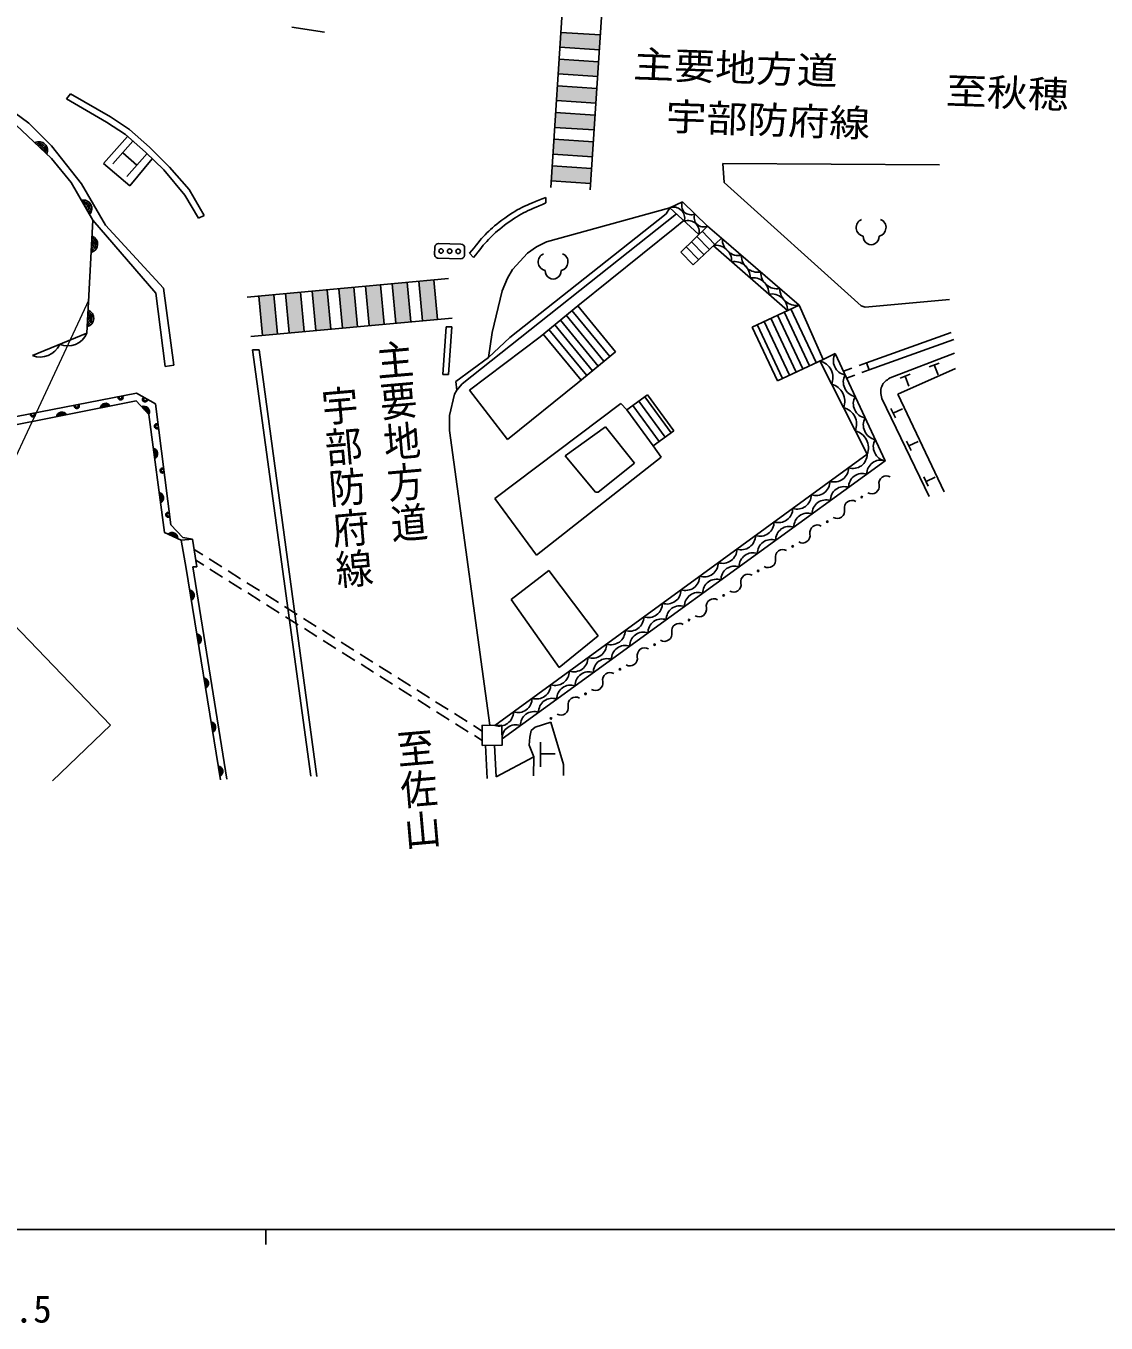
# Model space of a CAD drawing. Units: millimetres, scale not verified. Extents: x 40000 to 680000, y 20000 to 380000.
# Drawn here: x 351884 to 424486, y 198715 to 285916 of the extents above; entities that cross this region are included whole.
import ezdxf
from ezdxf.enums import TextEntityAlignment as Align

# ---------------------------------------------------------------- set-up
doc = ezdxf.new("R2010")
doc.units = ezdxf.units.MM
doc.header["$LTSCALE"] = 1000
for name, color, linetype, lineweight in [('M-BGD', 7, 'Continuous', 25), ('M-STR-HTXT', 7, 'Continuous', 13), ('M-STR-STRC', 7, 'Continuous', 25), ('M-TTL-BAND', 7, 'Continuous', 25)]:
    doc.layers.add(name, color=color, linetype=linetype, lineweight=lineweight)
doc.styles.add('@ＭＳ ゴシック', font='')
doc.styles.add('ＭＳ ゴシック', font='')
doc.styles.get('@ＭＳ ゴシック').set_extended_font_data('@MS Gothic')
doc.styles.get('ＭＳ ゴシック').set_extended_font_data('MS Gothic')

msp = doc.modelspace()

# ---------------------------------------------------------------- hatches: boundary and pattern name
at = {"layer": 'M-BGD'}
for points in [[(390433, 284312), (390498, 285310), (387844, 285485), (387778, 284487)], [(390314, 282516), (390380, 283514), (387726, 283689), (387660, 282691)], [(390196, 280720), (390262, 281717), (387607, 281892), (387542, 280895)], [(390077, 278924), (390143, 279921), (387489, 280096), (387423, 279099)], [(389959, 277127), (390025, 278125), (387370, 278300), (387305, 277302)], [(389840, 275331), (389906, 276329), (387252, 276504), (387186, 275506)], [(377750, 266025), (377506, 268674), (376511, 268583), (376754, 265934)], [(379543, 266190), (379299, 268839), (378303, 268748), (378547, 266099)], [(368788, 265200), (368544, 267849), (367548, 267757), (367792, 265109)], [(370581, 265365), (370337, 268014), (369341, 267922), (369585, 265274)], [(372373, 265530), (372129, 268179), (371133, 268087), (371377, 265439)], [(374165, 265695), (373922, 268344), (372926, 268252), (373170, 265604)], [(375958, 265860), (375714, 268509), (374718, 268418), (374962, 265769)]]:
    msp.add_hatch(color=256, dxfattribs=at).paths.add_polyline_path(points)

# ---------------------------------------------------------------- linework, layer by layer
for p, q in [((388028, 288279), (387157, 275065)), ((390683, 288104), (389811, 274890)), ((369752, 285840), (371945, 285500)), ((390498, 285310), (387844, 285485)), ((387778, 284487), (390433, 284312)), ((390380, 283514), (387726, 283689)), ((387660, 282691), (390314, 282516)), ((390262, 281717), (387607, 281892)), ((354884, 281349), (354616, 281008)), ((354616, 281008), (357306, 279454)), ((354884, 281349), (357574, 279795)), ((387542, 280895), (390196, 280720)), ((350716, 280388), (352070, 279372)), ((390143, 279921), (387489, 280096)), ((352070, 279372), (353594, 277848)), ((357306, 279454), (358576, 278608)), ((357574, 279795), (358844, 278949)), ((387423, 279099), (390077, 278924)), ((358576, 278608), (359931, 277422)), ((358844, 278949), (360198, 277763)), ((390025, 278125), (387370, 278300)), ((353594, 277848), (355626, 275308)), ((359931, 277422), (361154, 276238)), ((360198, 277763), (361525, 276429)), ((387305, 277302), (389959, 277127)), ((361525, 276429), (362846, 274927)), ((389906, 276329), (387252, 276504)), ((398806, 275393), (398722, 276663)), ((398722, 276663), (413284, 276578)), ((362569, 274546), (361154, 276238)), ((355626, 275308), (357235, 272514)), ((362846, 274927), (363863, 273184)), ((387186, 275506), (389840, 275331)), ((408035, 267095), (398806, 275393)), ((363483, 272983), (362569, 274546)), ((386833, 274020), (386830, 274383)), ((395166, 273699), (396008, 274099)), ((396008, 274099), (397689, 272459)), ((363863, 273184), (363483, 272983)), ((381196, 261846), (395605, 273291)), ((384413, 264979), (394912, 273276)), ((386868, 271413), (395166, 273699)), ((394912, 273276), (395166, 273699)), ((397107, 271892), (395166, 273699)), ((355987, 265252), (356388, 272857)), ((360622, 267942), (356388, 272857)), ((357235, 272514), (361130, 268281)), ((388971, 267098), (395504, 272345)), ((395504, 272345), (396095, 272835)), ((397689, 272459), (395898, 270714)), ((398168, 271250), (397330, 272110)), ((398645, 271648), (397689, 272459)), ((381125, 271256), (379626, 271295)), ((386191, 271075), (386868, 271413)), ((397452, 270553), (396614, 271412)), ((398645, 271648), (396736, 269855)), ((397810, 270901), (396972, 271761)), ((398645, 271648), (403853, 267137)), ((379369, 271051), (379357, 270552)), ((381356, 270500), (381369, 271000)), ((381963, 270341), (381709, 270635)), ((384582, 269551), (385598, 270651)), ((385598, 270651), (386191, 271075)), ((396736, 269855), (395898, 270714)), ((397094, 270204), (396256, 271063)), ((403065, 266788), (398071, 271156)), ((379600, 270295), (381100, 270256)), ((384244, 268958), (384582, 269551)), ((380295, 268931), (366759, 267685)), ((376511, 268583), (376754, 265934)), ((377750, 266025), (377506, 268674)), ((378303, 268748), (378547, 266099)), ((379543, 266190), (379299, 268839)), ((383905, 268111), (384244, 268958)), ((361249, 263025), (360622, 267942)), ((361130, 268281), (361818, 263103)), ((367548, 267757), (367792, 265109)), ((368788, 265200), (368544, 267849)), ((369341, 267922), (369585, 265274)), ((370581, 265365), (370337, 268014)), ((371133, 268087), (371377, 265439)), ((372373, 265530), (372129, 268179)), ((372926, 268252), (373170, 265604)), ((374165, 265695), (373922, 268344)), ((374718, 268418), (374962, 265769)), ((375958, 265860), (375714, 268509)), ((383228, 265317), (383905, 268111)), ((388971, 267098), (386445, 265021)), ((391511, 264008), (388971, 267098)), ((403853, 267137), (400699, 265673)), ((405009, 263283), (403304, 266901)), ((405462, 263496), (403853, 267137)), ((408289, 267011), (408035, 267095)), ((413962, 267519), (408289, 267011)), ((380538, 266282), (367002, 265036)), ((390353, 263055), (387813, 266145)), ((390739, 263373), (388199, 266462)), ((391125, 263690), (388585, 266780)), ((403200, 262430), (401495, 266048)), ((403653, 262643), (401947, 266261)), ((404105, 262856), (402399, 266475)), ((404557, 263070), (402852, 266688)), ((352320, 263761), (355987, 265252)), ((380125, 265690), (379915, 262479)), ((380125, 265690), (380505, 265686)), ((380505, 265686), (380295, 262476)), ((382974, 263624), (383228, 265317)), ((389194, 262102), (386654, 265192)), ((389580, 262420), (387040, 265510)), ((389966, 262738), (387426, 265827)), ((402404, 262055), (400699, 265673)), ((402748, 262217), (401043, 265835)), ((408381, 263262), (414082, 265316)), ((386445, 265021), (381704, 261423)), ((382974, 263624), (384413, 264979)), ((408553, 262788), (414254, 264843)), ((371035, 235471), (367106, 264145)), ((367106, 264145), (367557, 264139)), ((367557, 264139), (371437, 235457)), ((380772, 262015), (382974, 263624)), ((391511, 264008), (388985, 261931)), ((405462, 263496), (402404, 262055)), ((408428, 257132), (405245, 263394)), ((405462, 263496), (406273, 263894)), ((414292, 263911), (409968, 262255)), ((361818, 263103), (361249, 263025)), ((379915, 262479), (380295, 262476)), ((406828, 262702), (407393, 262905)), ((407885, 263083), (408381, 263262)), ((408072, 262615), (408553, 262788)), ((408381, 263262), (408553, 262788)), ((414362, 262894), (410490, 261166)), ((410644, 262246), (411316, 262503)), ((412600, 262995), (413272, 263252)), ((412936, 263124), (413193, 262452)), ((380857, 261423), (380772, 262015)), ((380857, 261423), (381196, 261846)), ((384244, 258121), (388985, 261931)), ((407041, 262243), (407599, 262444)), ((410980, 262375), (411238, 261703)), ((359319, 261229), (360594, 260503)), ((380688, 261169), (380349, 259729)), ((380857, 261423), (380688, 261169)), ((381704, 261423), (384244, 258121)), ((392275, 260107), (393659, 261117)), ((393487, 260991), (395255, 258567)), ((393659, 261117), (395427, 258692)), ((409416, 260881), (412593, 254281)), ((410490, 261166), (413594, 254592)), ((391871, 260540), (383397, 254141)), ((392275, 260107), (391871, 260540)), ((392275, 260107), (394043, 257683)), ((392679, 260402), (394447, 257978)), ((393083, 260696), (394851, 258272)), ((410326, 259566), (410027, 260188)), ((410177, 259877), (410799, 260177)), ((380349, 259729), (380349, 258713)), ((380349, 258713), (383058, 238901)), ((388138, 257020), (390848, 258967)), ((390848, 258967), (392795, 256512)), ((394043, 257683), (395427, 258692)), ((394573, 256935), (394043, 257683)), ((411379, 257378), (411080, 258000)), ((411230, 257689), (411852, 257989)), ((383403, 238896), (408428, 257132)), ((386191, 250331), (394573, 256935)), ((390170, 254565), (388138, 257020)), ((392795, 256512), (390340, 254565)), ((412533, 254981), (412234, 255603)), ((412384, 255292), (413006, 255591)), ((383397, 254141), (386191, 250331)), ((390340, 254565), (390170, 254565)), ((362315, 251348), (363076, 251424)), ((362655, 249435), (362315, 251348)), ((363076, 251424), (363365, 249557)), ((363184, 250724), (363774, 250352)), ((347151, 249728), (357574, 238901)), ((364958, 235226), (362655, 249435)), ((363365, 249557), (363101, 249557)), ((363101, 249557), (365379, 235282)), ((363297, 249995), (363830, 249659)), ((364197, 250086), (365043, 249552)), ((364253, 249393), (365099, 248860)), ((365466, 249285), (366312, 248752)), ((365522, 248594), (366369, 248061)), ((387038, 249315), (384498, 247368)), ((390340, 244913), (387038, 249315)), ((366735, 248485), (367581, 247952)), ((366792, 247795), (367638, 247262)), ((368004, 247685), (368850, 247152)), ((368061, 246996), (368908, 246463)), ((369273, 246885), (370119, 246352)), ((384498, 247368), (387715, 242796)), ((369331, 246197), (370177, 245664)), ((370542, 246085), (371388, 245552)), ((370600, 245398), (371446, 244865)), ((371810, 245285), (372656, 244752)), ((371870, 244599), (372716, 244066)), ((373079, 244485), (373925, 243952)), ((387715, 242796), (390340, 244913)), ((373139, 243800), (373985, 243267)), ((374348, 243685), (375194, 243152)), ((374408, 243001), (375255, 242468)), ((375617, 242885), (376463, 242352)), ((375678, 242201), (376524, 241669)), ((376886, 242085), (377732, 241552)), ((376947, 241402), (377794, 240870)), ((378155, 241285), (379001, 240752)), ((378217, 240603), (379063, 240071)), ((379423, 240485), (380269, 239952)), ((379486, 239804), (380333, 239272)), ((380692, 239685), (381538, 239152)), ((380756, 239005), (381602, 238472)), ((357574, 238901), (353679, 235176)), ((381961, 238885), (382551, 238513)), ((382025, 238206), (382558, 237871)), ((382776, 237555), (382886, 235317)), ((383387, 237561), (383497, 235434)), ((383497, 235434), (386022, 236772))]:
    msp.add_line(p, q, dxfattribs=at)
for points in [[(356388, 272857), (354934, 275397), (353597, 277013), (351233, 279249), (343096, 276409)], [(406273, 263894), (409634, 256669), (383892, 237992)], [(343198, 256026), (349619, 259349), (359319, 261229)], [(362315, 251348), (361191, 251863), (360142, 259805), (359287, 260708), (349714, 258805), (343274, 255739)], [(360594, 260503), (361617, 252379), (362435, 251515), (363076, 251424)]]:
    msp.add_lwpolyline(points, dxfattribs=at)
msp.add_lwpolyline([(382561, 237553), (383896, 237567), (383882, 238901), (382547, 238888)], close=True, dxfattribs=at)
for centre, radius in [((379788, 270790), 150), ((380363, 270776), 150), ((380937, 270761), 150), ((408067, 254241), 50), ((405746, 252588), 50), ((403424, 250935), 50), ((401103, 249282), 50), ((398781, 247629), 50), ((396459, 245976), 50), ((394138, 244323), 50), ((391816, 242670), 50), ((389494, 241016), 50), ((387173, 239363), 50)]:
    msp.add_circle(centre, radius, dxfattribs=at)
for centre, radius, start, end in [((352766, 277554), 578, 334.54408, 118.65358), ((352766, 277554), 462, 339.25096, 113.9467), ((352766, 277554), 347, 347.49698, 105.70068), ((352766, 277554), 231, 6.97699, 86.22066), ((355736, 273636), 578, 317.72929, 101.83878), ((355736, 273636), 462, 322.43617, 97.13191), ((355736, 273636), 347, 330.68218, 88.88589), ((355736, 273636), 231, 350.1622, 69.40587), ((396590, 273854), 631, 157.14733, 294.21879), ((395413, 272992), 750, 344.85597, 109.256), ((397430, 273034), 631, 157.14733, 294.21879), ((396384, 272088), 750, 344.85597, 109.256), ((408294, 272360), 599, 113.44836, 257.2818), ((409097, 272360), 599, 282.7182, 66.55164), ((356125, 271254), 578, 284.93151, 69.04101), ((356125, 271254), 462, 289.63839, 64.33413), ((356125, 271254), 347, 297.88441, 56.08811), ((356125, 271254), 231, 317.36443, 36.6081), ((379619, 271045), 250, 88.52173, 178.52173), ((381119, 271006), 250, 358.52173, 88.52173), ((399802, 271585), 1110, 178.87718, 279.33161), ((408696, 271744), 534, 176.52859, 3.47141), ((379606, 270545), 250, 178.52173, 268.52173), ((381106, 270506), 250, 268.52173, 358.52173), ((386918, 270053), 599, 113.44836, 257.2818), ((387721, 270053), 599, 282.7182, 66.55164), ((398261, 270113), 1060, 357.33281, 100.32906), ((401092, 270468), 1110, 178.87718, 279.33161), ((387320, 269437), 534, 176.52859, 3.47141), ((399509, 269021), 1060, 357.33281, 100.32906), ((400758, 267930), 1060, 357.33281, 100.32906), ((402383, 269350), 1110, 178.87718, 279.33161), ((402007, 266838), 1060, 357.33281, 100.32906), ((403673, 268233), 1110, 178.87718, 279.33161), ((355862, 266260), 578, 284.93151, 69.04101), ((355862, 266260), 462, 289.63839, 64.33413), ((355862, 266260), 347, 297.88441, 56.08811), ((355862, 266260), 231, 317.36443, 36.6081), ((354684, 265829), 1425, 248.12772, 336.14326), ((352851, 265083), 1425, 248.12772, 336.14326), ((404962, 262265), 1164, 337.96065, 75.92484), ((407148, 263422), 994, 151.63499, 258.25282), ((405758, 260699), 1164, 337.96065, 75.92484), ((407820, 261977), 994, 151.63499, 258.25282), ((358244, 260939), 170, 162.89343, 39.0384), ((358244, 260939), 136, 154.93404, 46.99779), ((358244, 260939), 102, 139.30866, 62.62316), ((358244, 260939), 100, 137.83581, 64.09602), ((359888, 260813), 170, 122.2608, 358.40577), ((359888, 260813), 136, 114.30141, 6.36516), ((359888, 260813), 102, 98.67603, 21.99054), ((359888, 260813), 100, 97.20318, 23.46339), ((408492, 260532), 994, 151.63499, 258.25282), ((352353, 259798), 170, 162.89343, 39.0384), ((352353, 259798), 136, 154.93404, 46.99779), ((352353, 259798), 102, 139.30866, 62.62316), ((352353, 259798), 100, 137.83581, 64.09602), ((354300, 259594), 370, 30.17266, 172.32337), ((354300, 259594), 296, 35.16455, 167.33148), ((355298, 260368), 170, 162.89343, 39.0384), ((355298, 260368), 136, 154.93404, 46.99779), ((355298, 260368), 102, 139.30866, 62.62316), ((355298, 260368), 100, 137.83581, 64.09602), ((357242, 260180), 370, 30.17266, 172.32337), ((357242, 260180), 296, 35.16455, 167.33148), ((357242, 260180), 222, 43.96846, 158.52757), ((357242, 260180), 148, 65.42324, 137.07279), ((359813, 259979), 370, 332.36601, 114.51672), ((359813, 259979), 296, 337.3579, 109.52483), ((359813, 259979), 222, 346.16181, 100.72092), ((359813, 259979), 148, 7.61659, 79.26614), ((406553, 259134), 1164, 337.96065, 75.92484), ((354300, 259594), 222, 43.96846, 158.52757), ((354300, 259594), 148, 65.42324, 137.07279), ((360702, 259005), 170, 69.10825, 305.25322), ((360702, 259005), 136, 61.14885, 313.21261), ((360702, 259005), 102, 45.52348, 328.83798), ((360702, 259005), 100, 44.05063, 330.31084), ((409164, 259087), 994, 151.63499, 258.25282), ((407349, 257568), 1164, 337.96065, 75.92484), ((360370, 257165), 370, 296.44264, 78.59335), ((360370, 257165), 296, 301.43453, 73.60146), ((360370, 257165), 222, 310.23844, 64.79755), ((360370, 257165), 148, 331.69322, 43.34277), ((409836, 257642), 994, 151.63499, 258.25282), ((407479, 257119), 949, 251.4265, 0.73342), ((409324, 255806), 917, 70.27135, 181.65104), ((361077, 256028), 170, 69.10825, 305.25322), ((361077, 256028), 136, 61.14885, 313.21261), ((361077, 256028), 102, 45.52348, 328.83798), ((361077, 256028), 100, 44.05063, 330.31084), ((406227, 256208), 949, 251.4265, 0.73342), ((408099, 254916), 917, 70.27135, 181.65104), ((409725, 255168), 506, 59.51337, 191.39098), ((404976, 255296), 949, 251.4265, 0.73342), ((406873, 254027), 917, 70.27135, 181.65104), ((408732, 254967), 506, 239.51337, 11.39098), ((360762, 254191), 370, 296.44264, 78.59335), ((360762, 254191), 296, 301.43453, 73.60146), ((360762, 254191), 222, 310.23844, 64.79755), ((360762, 254191), 148, 331.69322, 43.34277), ((403725, 254384), 949, 251.4265, 0.73342), ((405647, 253138), 917, 70.27135, 181.65104), ((407403, 253514), 506, 59.51337, 191.39098), ((361452, 253052), 170, 69.10825, 305.25322), ((361452, 253052), 136, 61.14885, 313.21261), ((361452, 253052), 102, 45.52348, 328.83798), ((361452, 253052), 100, 44.05063, 330.31084), ((402474, 253472), 949, 251.4265, 0.73342), ((404421, 252248), 917, 70.27135, 181.65104), ((406410, 253314), 506, 239.51337, 11.39098), ((401222, 252561), 949, 251.4265, 0.73342), ((403195, 251359), 917, 70.27135, 181.65104), ((405081, 251861), 506, 59.51337, 191.39098), ((361719, 251489), 370, 354.34164, 136.49235), ((361719, 251489), 296, 359.33353, 131.50046), ((361719, 251489), 222, 8.13744, 122.69655), ((361719, 251489), 148, 29.59222, 101.24177), ((399971, 251649), 949, 251.4265, 0.73342), ((401969, 250470), 917, 70.27135, 181.65104), ((404088, 251661), 506, 239.51337, 11.39098), ((398720, 250737), 949, 251.4265, 0.73342), ((400744, 249580), 917, 70.27135, 181.65104), ((402760, 250208), 506, 59.51337, 191.39098), ((397469, 249825), 949, 251.4265, 0.73342), ((399518, 248691), 917, 70.27135, 181.65104), ((401767, 250008), 506, 239.51337, 11.39098), ((396217, 248914), 949, 251.4265, 0.73342), ((398292, 247802), 917, 70.27135, 181.65104), ((400438, 248555), 506, 59.51337, 191.39098), ((362824, 247644), 370, 298.12937, 80.28008), ((362824, 247644), 296, 303.12126, 75.28819), ((362824, 247644), 222, 311.92517, 66.48428), ((362824, 247644), 148, 333.37995, 45.0295), ((394966, 248002), 949, 251.4265, 0.73342), ((397066, 246912), 917, 70.27135, 181.65104), ((399445, 248355), 506, 239.51337, 11.39098), ((393715, 247090), 949, 251.4265, 0.73342), ((395840, 246023), 917, 70.27135, 181.65104), ((397124, 246702), 506, 239.51337, 11.39098), ((398117, 246902), 506, 59.51337, 191.39098), ((392464, 246178), 949, 251.4265, 0.73342), ((394614, 245133), 917, 70.27135, 181.65104), ((363304, 244683), 370, 298.12937, 80.28008), ((391213, 245267), 949, 251.4265, 0.73342), ((393389, 244244), 917, 70.27135, 181.65104), ((394802, 245049), 506, 239.51337, 11.39098), ((395795, 245249), 506, 59.51337, 191.39098), ((363304, 244683), 296, 303.12126, 75.28819), ((363304, 244683), 222, 311.92517, 66.48428), ((363304, 244683), 148, 333.37995, 45.0295), ((389961, 244355), 949, 251.4265, 0.73342), ((392163, 243355), 917, 70.27135, 181.65104), ((388710, 243443), 949, 251.4265, 0.73342), ((390937, 242465), 917, 70.27135, 181.65104), ((392480, 243396), 506, 239.51337, 11.39098), ((393473, 243596), 506, 59.51337, 191.39098), ((387459, 242531), 949, 251.4265, 0.73342), ((389711, 241576), 917, 70.27135, 181.65104), ((391152, 241943), 506, 59.51337, 191.39098), ((363784, 241722), 370, 298.12937, 80.28008), ((363784, 241722), 296, 303.12126, 75.28819), ((363784, 241722), 222, 311.92517, 66.48428), ((363784, 241722), 148, 333.37995, 45.0295), ((386208, 241620), 949, 251.4265, 0.73342), ((388485, 240687), 917, 70.27135, 181.65104), ((390159, 241743), 506, 239.51337, 11.39098), ((384956, 240708), 949, 251.4265, 0.73342), ((387260, 239797), 917, 70.27135, 181.65104), ((388830, 240290), 506, 59.51337, 191.39098), ((383705, 239796), 949, 251.4265, 0.73342), ((386034, 238908), 917, 70.27135, 181.65104), ((387837, 240090), 506, 239.51337, 11.39098), ((364264, 238760), 370, 298.12937, 80.28008), ((364264, 238760), 296, 303.12126, 75.28819), ((364264, 238760), 222, 311.92517, 66.48428), ((384808, 238019), 917, 70.27135, 181.65104), ((364264, 238760), 148, 333.37995, 45.0295), ((364743, 235799), 370, 298.12937, 80.28008), ((364743, 235799), 296, 303.12126, 75.28819), ((364743, 235799), 222, 311.92517, 66.48428), ((364743, 235799), 148, 333.37995, 45.0295)]:
    msp.add_arc(centre, radius, start, end, dxfattribs=at)
for points in [[(381709, 270635), (382565, 271714), (382908, 272128), (383876, 272859), (384912, 273642), (385458, 273844), (386830, 274383)], [(381963, 270341), (382794, 271396), (383120, 271797), (384054, 272517), (385031, 273270), (385537, 273475), (386833, 274020)], [(409968, 262255), (409705, 262086), (409534, 261974), (409416, 261688), (409295, 261397), (409344, 261192), (409416, 260881)]]:
    msp.add_open_spline(points, degree=3, knots=[0, 0, 0, 0, 1, 1, 1, 2, 2, 2, 2], dxfattribs=at)
at = {"layer": 'M-STR-HTXT'}
msp.add_line((356106, 267510), (337516, 227648), dxfattribs=at)
at = {"layer": 'M-STR-STRC'}
for p, q in [((357094, 276680), (358719, 278483)), ((359079, 278167), (357726, 276636)), ((358391, 277388), (359340, 276559)), ((360023, 277332), (358670, 275801)), ((358856, 275168), (357094, 276680)), ((360376, 276991), (358856, 275168)), ((387172, 239119), (386118, 238786)), ((388011, 236258), (387172, 239119)), ((385752, 238097), (385720, 237570)), ((385838, 238549), (385752, 238097)), ((386118, 238786), (385838, 238549)), ((385720, 237570), (386022, 236772)), ((386462, 236118), (386462, 237774)), ((386022, 236772), (386000, 235505)), ((386462, 236989), (387452, 236989)), ((388011, 235532), (388011, 236258))]:
    msp.add_line(p, q, dxfattribs=at)
at = {"layer": 'M-TTL-BAND'}
for p, q in [((40000, 205000), (579000, 205000)), ((368000, 205000), (368000, 204000))]:
    msp.add_line(p, q, dxfattribs=at)

# ---------------------------------------------------------------- texts
at = {"layer": 'M-BGD', "width": 1.1}
for s, rotation, style, p in [('主要地方道', 358, 'ＭＳ ゴシック', (392660, 281895)), ('至秋穂', 358, 'ＭＳ ゴシック', (413678, 280116)), ('宇部防府線', 358, 'ＭＳ ゴシック', (394838, 278374)), ('主要地方道', 275, '@ＭＳ ゴシック', (375067, 264729)), ('宇部防府線', 275, '@ＭＳ ゴシック', (371383, 261644)), ('至佐山', 275, '@ＭＳ ゴシック', (376447, 238620))]:
    msp.add_text(s, height=1833, rotation=rotation, dxfattribs=dict(at, style=style)).set_placement(p, align=Align.BOTTOM_LEFT)
at = {"layer": 'M-TTL-BAND', "style": 'ＭＳ ゴシック'}
msp.add_text('282.5', height=1833, dxfattribs=at).set_placement((350500, 198195), align=Align.BOTTOM_CENTER)

doc.saveas('drawing.dxf')
